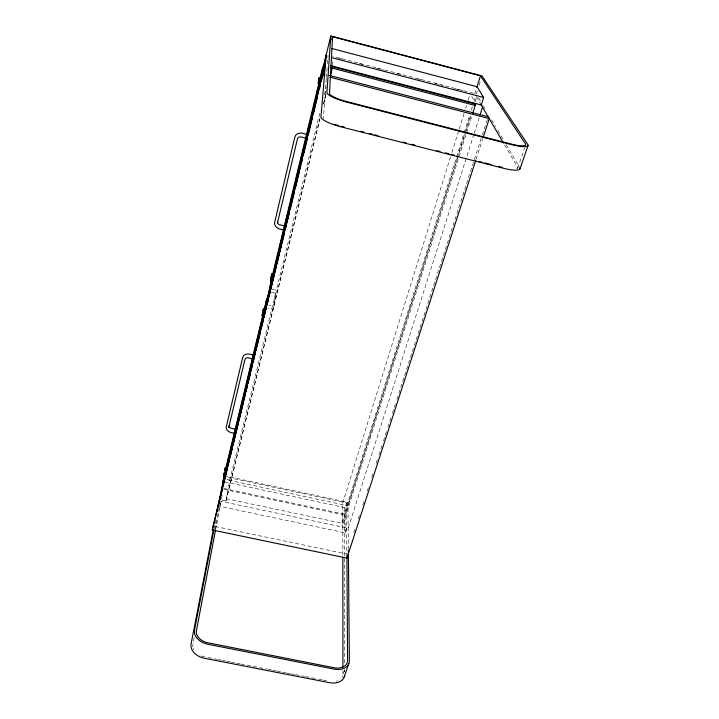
<?xml version="1.0" encoding="UTF-8"?>
<svg xmlns="http://www.w3.org/2000/svg" width="719" height="719" viewBox="0 0 719 719"><rect width="100%" height="100%" fill="white"/><g stroke="black" fill="none" stroke-linecap="round" stroke-linejoin="round"><path stroke-width="0.54" stroke-dasharray="3.6 2.7" d="M332.654 65.105L332.906 59.983M326.282 78.668L323.46 118.015A18.2 4.098 15.1 0 0 323.874 118.671M326.363 77.553L327.118 67.595M327.406 63.73L328.035 55.417M319.838 113.207L276.375 290.278L273.876 306.339L269.041 305.207M271.297 292.247L275.638 293.271L273.112 309.422L268.286 308.289M319.964 118.024L225.631 502.284L319.928 119.291M275.638 293.271L229.792 480.04L225.937 501.026L220.823 499.939M346.684 527.962L345.138 532.824L219.816 506.311L220.427 503.12M215.628 529.552L221.434 499.193M221.497 498.869L222.243 494.951M214.127 528.69L214.981 524.277M215.197 523.18L215.835 519.873M194.184 637.663L192.782 645.617A13.814 9.949 12.4 0 0 192.89 646.947M214.918 529.813L219.565 505.601M219.816 506.311L220.544 503.309M324.377 94.737L326.237 87.134M323.451 103.851L325.869 94.036M323.649 104.174L326.084 94.279M450.552 156.814L342.208 504.576L342.199 527.009L471.835 116.136M451.883 152.527L458.884 130.058M459.216 128.989L464.222 112.937M465.553 108.659L466.55 105.45M468.222 100.094L470.217 93.677M342.846 555.05L342.81 514.723L346.522 502.905L225.685 476.949M474.81 93.919L476.472 88.599M344.68 662.936L344.239 514.157L456.161 158.135M456.493 157.066L463.89 133.545M464.222 132.485L469.606 115.373M471.287 110.034L472.626 105.756M473.974 101.478L475.313 97.2M477.326 90.81L476.329 94L332.744 56.325M478.998 85.498L480.328 81.256M457.104 158.369L342.199 523.315L226.296 498.68M457.437 157.299L470.586 115.561M465.75 131.937L347.978 505.808L226.997 479.852M466.083 130.867L470.81 115.867M475.196 101.945L477.218 95.51M473.902 134.3L348.176 528.276L221.03 501.305M474.243 133.231L479.348 117.215M353.802 532.734L355.177 528.465M358.278 518.866L359.662 514.606M362.762 504.999L364.138 500.739M367.238 491.14L368.622 486.871M371.723 477.272L373.098 473.003M376.199 463.404L377.574 459.144M378.958 454.875L382.059 445.277M383.434 441.008L386.534 431.409M387.918 427.14L391.019 417.541M392.394 413.281L395.495 403.674M396.879 399.413L481.991 135.963M482.341 134.902L487.85 117.835M476.149 159.151L482.71 138.875M344.626 670.081L342.487 676.282A13.688 9.653 21.9 0 1 341.929 677.424M517.653 168.174L524.582 148.078M208.097 657.561L216.85 659.278M217.947 659.485L221.227 660.132M222.324 660.339L225.604 660.986M226.701 661.201L229.99 661.84M231.078 662.055L235.464 662.909M236.551 663.125L239.84 663.763M240.937 663.979L267.207 669.11M268.295 669.326L271.584 669.964M272.681 670.18L275.961 670.818M277.058 671.034L281.435 671.888M282.531 672.103L285.811 672.741M286.908 672.957L290.188 673.595M291.285 673.811L294.565 674.449M295.662 674.665L304.425 676.381M305.512 676.588L317.555 678.943M318.652 679.158L321.932 679.797M323.029 680.012L327.406 680.866M215.233 526.497L346.909 554.061M223.636 488.399L344.239 514.157M223.834 489.324L342.81 514.723M224.373 475.798L347.951 502.356L348.364 549.523M226.827 479.402L229.792 480.04M224.508 481.829L345.03 507.65L345.138 532.824M272.025 289.254L276.375 290.278M204.807 656.923L202.974 656.474A13.814 9.949 12.4 0 1 201.257 655.872M338.829 58.248L343.143 59.38M359.338 63.623L363.652 64.755M376.603 68.152L384.153 70.138M397.104 73.536L401.427 74.668M417.613 78.91L421.927 80.043M434.878 83.44L442.428 85.426M455.379 88.823L462.937 90.801M478.584 97.82L480.957 101.855M483.662 106.43L484.795 108.344M491.562 119.821L495.517 126.508M497.773 130.337L502.851 138.947M506.239 144.681L519.217 166.682M476.427 96.688L480.732 104.075M504.576 144.914L517.491 167.051A17.966 3.946 17.1 0 1 516.637 168.929M471.745 96.373L474.783 101.765M346.522 502.905L346.855 554.268M344.698 669.65L344.707 671.888M342.936 670.414L342.936 673.775A13.688 9.653 21.9 0 1 342.828 675.06M337.741 680.767A13.688 9.653 21.9 0 1 336.285 681.226M193.797 649.599A13.814 9.949 12.4 0 1 193.231 648.277"/><path stroke-width="1.08" d="M332.609 66.13L330.363 76.906M332.582 36.714L329.473 93.74A18.406 3.721 15.2 0 0 344.886 101.1L511.11 144.007A18.164 3.577 17 0 0 525.481 143.872L480.481 75.837L332.582 36.714L331.819 39.833M330.785 35.95L326.929 92.58A20.896 4.224 15.2 0 0 347.259 102.287L511.488 144.636A20.617 4.062 17 0 0 527.791 144.474L482 75.944L330.785 35.95L321.519 74.264M326.264 54.626L320.953 116.82A20.671 4.647 15.1 0 0 340.959 126.832L503.498 168.282A20.393 4.476 17.1 0 0 519.783 167.635M325.68 58.086L324.97 66.211L321.537 80.375M475.798 160.211L346.935 558.106L212.267 529.975L322.678 73.698L324.844 74.255M271.674 281.219L271.018 281.066L269.463 290.125L270.128 290.287L322.975 72.224L323.433 67.361L322.714 67.173L271.279 279.97M222.432 484.444L224.759 472.473L266.677 299.032L267.324 299.185L265.697 308.559L223.043 484.579L222.432 484.444L322.238 72.035L322.714 67.173M264.493 308.667L263.756 311.902L264.241 309.61M270.47 288.265L271.503 282.225M266.722 305.692L269.131 291.734M267.468 302.618L269.85 288.741M266.677 299.032L265.032 308.397L265.697 308.559M271.503 280.85L272.222 277.876L271.845 279.305M215.421 530.649L196.224 631.713A13.922 9.85 12.6 0 0 206.542 642.525L334.173 667.744A13.805 9.554 21.7 0 0 347.565 660.348L346.918 555.077M213.92 529.786L194.498 630.051A15.809 11.189 12.6 0 0 208.097 644.314L334.164 669.119A15.665 10.848 21.7 0 0 349.353 660.707L348.373 550.646M218.612 505.547L224.696 474.531M224.301 478.045L225.353 472.608L224.759 472.473M213.309 529.687L191.074 643.954A15.683 11.297 12.4 0 0 204.511 658.271L329.572 682.682A15.539 10.956 21.9 0 0 344.59 675.581M216.518 513.204L225.029 472.904L224.849 473.56M212.267 529.975L322.678 73.698M263.073 310.213C262.174 314.562 264.125 305.53 263.226 309.898M263.334 314.509L263.037 315.992L263.522 313.673M263.478 314.212L263.693 313.026M272.106 277.345L272.869 274.065L272.492 275.494M224.759 469.031C225.802 464.789 223.753 473.39 224.777 469.237M223.78 474.333C222.728 478.629 224.831 469.822 223.771 474.109M225.676 469.435C224.634 473.65 226.719 464.959 225.658 469.228M318.796 79.216C317.663 84.518 320.081 73.653 318.948 78.955M319.766 79.971L320.395 77.499L319.802 80.195M319.649 81.678C318.517 86.559 320.611 78.452 319.982 80.303M224.903 473.614L225.433 471.439M227.276 463.8L230.448 450.705M230.97 448.521L231.77 445.25M232.291 443.066L234.673 433.242M235.994 427.787L237.576 421.244M238.097 419.06L240.479 409.237M241.009 407.062L242.591 400.51M243.121 398.326L244.703 391.783M245.233 389.599L246.284 385.24M246.815 383.056L247.606 379.785M248.136 377.601L251.299 364.506M251.83 362.322L252.881 357.954M253.942 353.595L256.315 343.772M256.845 341.588L257.636 338.316M258.957 332.861L260.539 326.318M261.069 324.134L262.911 316.495M264.763 308.855L271.36 281.578M274.793 267.396L276.375 260.844M277.696 255.389L278.487 252.117M279.808 246.662L281.39 240.119M281.92 237.935L282.98 233.567M284.823 225.928L286.405 219.385M286.935 217.201L287.995 212.842M288.517 210.658L289.317 207.387M290.629 201.931L291.42 198.651M291.95 196.476L293.01 192.108M293.532 189.924L294.332 186.652M295.644 181.197L297.235 174.645M297.756 172.47L298.816 168.102M300.659 160.463L302.25 153.92M302.771 151.736L303.831 147.368M304.362 145.184L305.153 141.913M307.795 131.002L308.846 126.643M309.377 124.459L310.168 121.187M311.489 115.732L312.28 112.452M314.392 103.725L315.183 100.453M316.504 94.998L318.086 88.446M322.382 71.729L326.156 55.902M219.798 499.723L222.45 488.821M222.98 486.646L227.474 468.105M228.004 465.93L229.586 459.387M230.116 457.203L232.498 447.389M233.028 445.214L238.313 423.41M238.843 421.226L243.346 402.694M243.876 400.51L245.458 393.967M245.988 391.792L247.579 385.249M248.1 383.065L250.482 373.251M251.012 371.076L252.603 364.533M253.133 362.349L255.506 352.544M256.036 350.36L260.539 331.827M261.86 326.372L263.442 319.829M263.972 317.654L266.354 307.84M267.63 302.573L268.421 299.311M268.951 297.127L272.124 284.059M272.654 281.884L274.236 275.35M274.766 273.166L276.348 266.632M276.878 264.457L279.26 254.652M279.79 252.477L281.372 245.934M281.902 243.759L284.275 233.954M285.596 228.507L286.396 225.245M286.917 223.061L289.299 213.264M290.62 207.818L292.211 201.275M292.732 199.1L294.323 192.566M295.644 187.12L297.226 180.586M297.756 178.402L299.338 171.868M299.868 169.693L300.928 165.334M301.459 163.159L302.25 159.888M303.571 154.441L307.265 139.189M308.586 133.743L310.177 127.209M310.707 125.034L312.289 118.5M313.61 113.054L315.201 106.511M315.722 104.336L317.313 97.802M319.425 89.084L320.216 85.822M476.805 87.538L480.481 75.837M472.76 113.189L475.798 103.563M481.272 105.001L483.662 97.487L477.065 86.72L332.007 48.541M480.031 115.085L482.755 106.538M483.402 136.745L489.271 118.608L488.201 116.766L329.167 75.387M344.212 676.974L348.868 663.529M519.981 168.911L528.025 145.642M235.239 429.18L230.215 428.003L229.064 426.025L228.768 427.472L244.99 359.32C245.655 356.597 250.652 358.35 252.459 358.952M234.421 433C230.395 433.341 224.445 430.286 226.593 425.477L242.716 357.343C243.921 352.75 250.077 353.784 253.277 355.186M284.508 226L278.864 224.544L277.759 223.402L277.624 221.991L277.435 223.007L297.477 138.803C298.43 135.109 303.562 137.751 305.836 138.246M283.708 229.721C279.242 229.945 272.905 226.629 274.901 221.326L294.808 137.185C296.03 131.883 302.942 132.611 306.618 134.57M341.04 126.256L344.302 127.092M360.623 131.253L363.886 132.089M369.323 133.473L372.595 134.309M374.77 134.857L378.032 135.693M403.053 142.074L406.316 142.91M411.753 144.294L415.016 145.13M436.775 150.684L440.037 151.511M445.474 152.904L448.737 153.731M450.921 154.288L454.183 155.124M479.205 161.505L482.467 162.332M484.642 162.889L491.167 164.552M498.779 166.502L502.051 167.329M332.573 66.768L474.288 103.788L475.205 105.441L330.354 67.622M322.238 72.035L322.975 72.224M322.534 75.243L324.7 75.81M330.111 77.221L489.271 118.608M331.387 57.556L483.662 97.487M330.578 65.618L482.054 105.199M480.984 104.507L503.453 142.991M342.846 557.288L342.927 667.052M338.631 125.6A18.2 4.098 15.1 0 1 334.119 124.162M271.126 277.004L271.881 273.831L271.126 277.004M271.216 277.642L270.452 280.949L271.207 277.642M262.058 315.614L262.794 312.495L262.058 315.614M319.083 79.405L318.184 83.152L319.083 79.405"/></g></svg>
